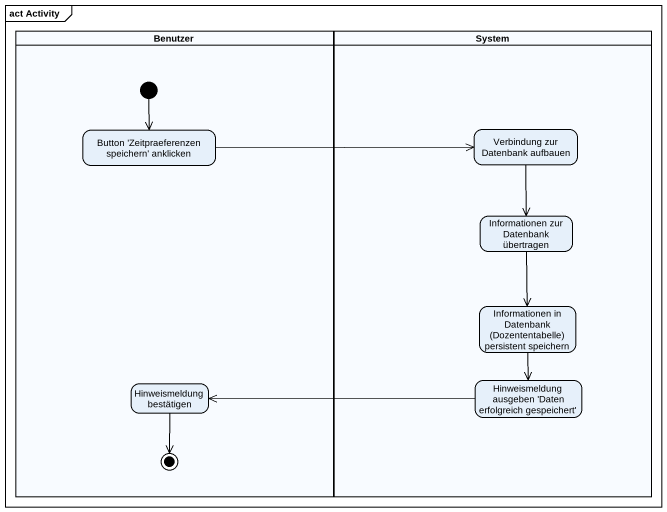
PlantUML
@startuml
mainframe act Activity
hide empty description
state Benutzer <<partition>> {
  state "Button 'Zeitpraeferenzen speichern' anklicken" as Button_Zeitpraeferenzen
  state "Hinweismeldung bestätigen" as Hinweismeldung_bestätigen
  [*] --> Button_Zeitpraeferenzen
  Hinweismeldung_bestätigen --> [*]
}
state System <<partition>> {
  state "Verbindung zur Datenbank aufbauen" as Verbindung_zur_Datenbank
  state "Informationen zur Datenbank übertragen" as Informationen_zur_Datenbank
  state "Informationen in Datenbank (Dozententabelle) persistent speichern" as Informationen_in_Datenbank
  state "Hinweismeldung ausgeben 'Daten erfolgreich gespeichert'" as Hinweismeldung_ausgeben
}
Button_Zeitpraeferenzen -right-> Verbindung_zur_Datenbank
Verbindung_zur_Datenbank --> Informationen_zur_Datenbank
Informationen_zur_Datenbank --> Informationen_in_Datenbank
Informationen_in_Datenbank --> Hinweismeldung_ausgeben
Hinweismeldung_ausgeben -left-> Hinweismeldung_bestätigen
@enduml
